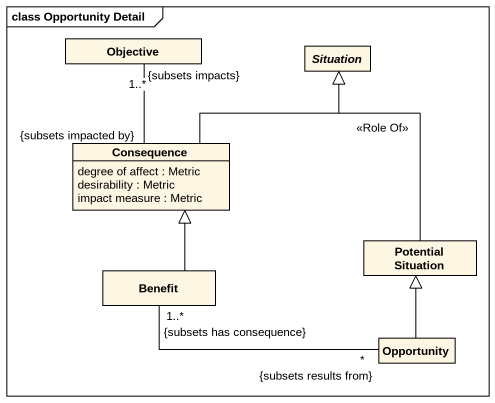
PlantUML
@startuml
mainframe class Opportunity Detail
hide circle
hide empty members
class Objective
abstract class Situation
class Consequence {
  degree of affect : Metric
  desirability : Metric
  impact measure : Metric
}
class "Potential Situation" as Potential_Situation
class Benefit
class Opportunity
Consequence "{subsets impacted by}" -up- "1..*\n{subsets impacts}" Objective
Consequence -up-|> Situation
Potential_Situation -up-|> Situation : <<Role Of>>
Benefit -up-|> Consequence
Opportunity -up-|> Potential_Situation
Opportunity "{subsets results from}\n*" -left- "1..*\n{subsets has consequence}" Benefit
@enduml
